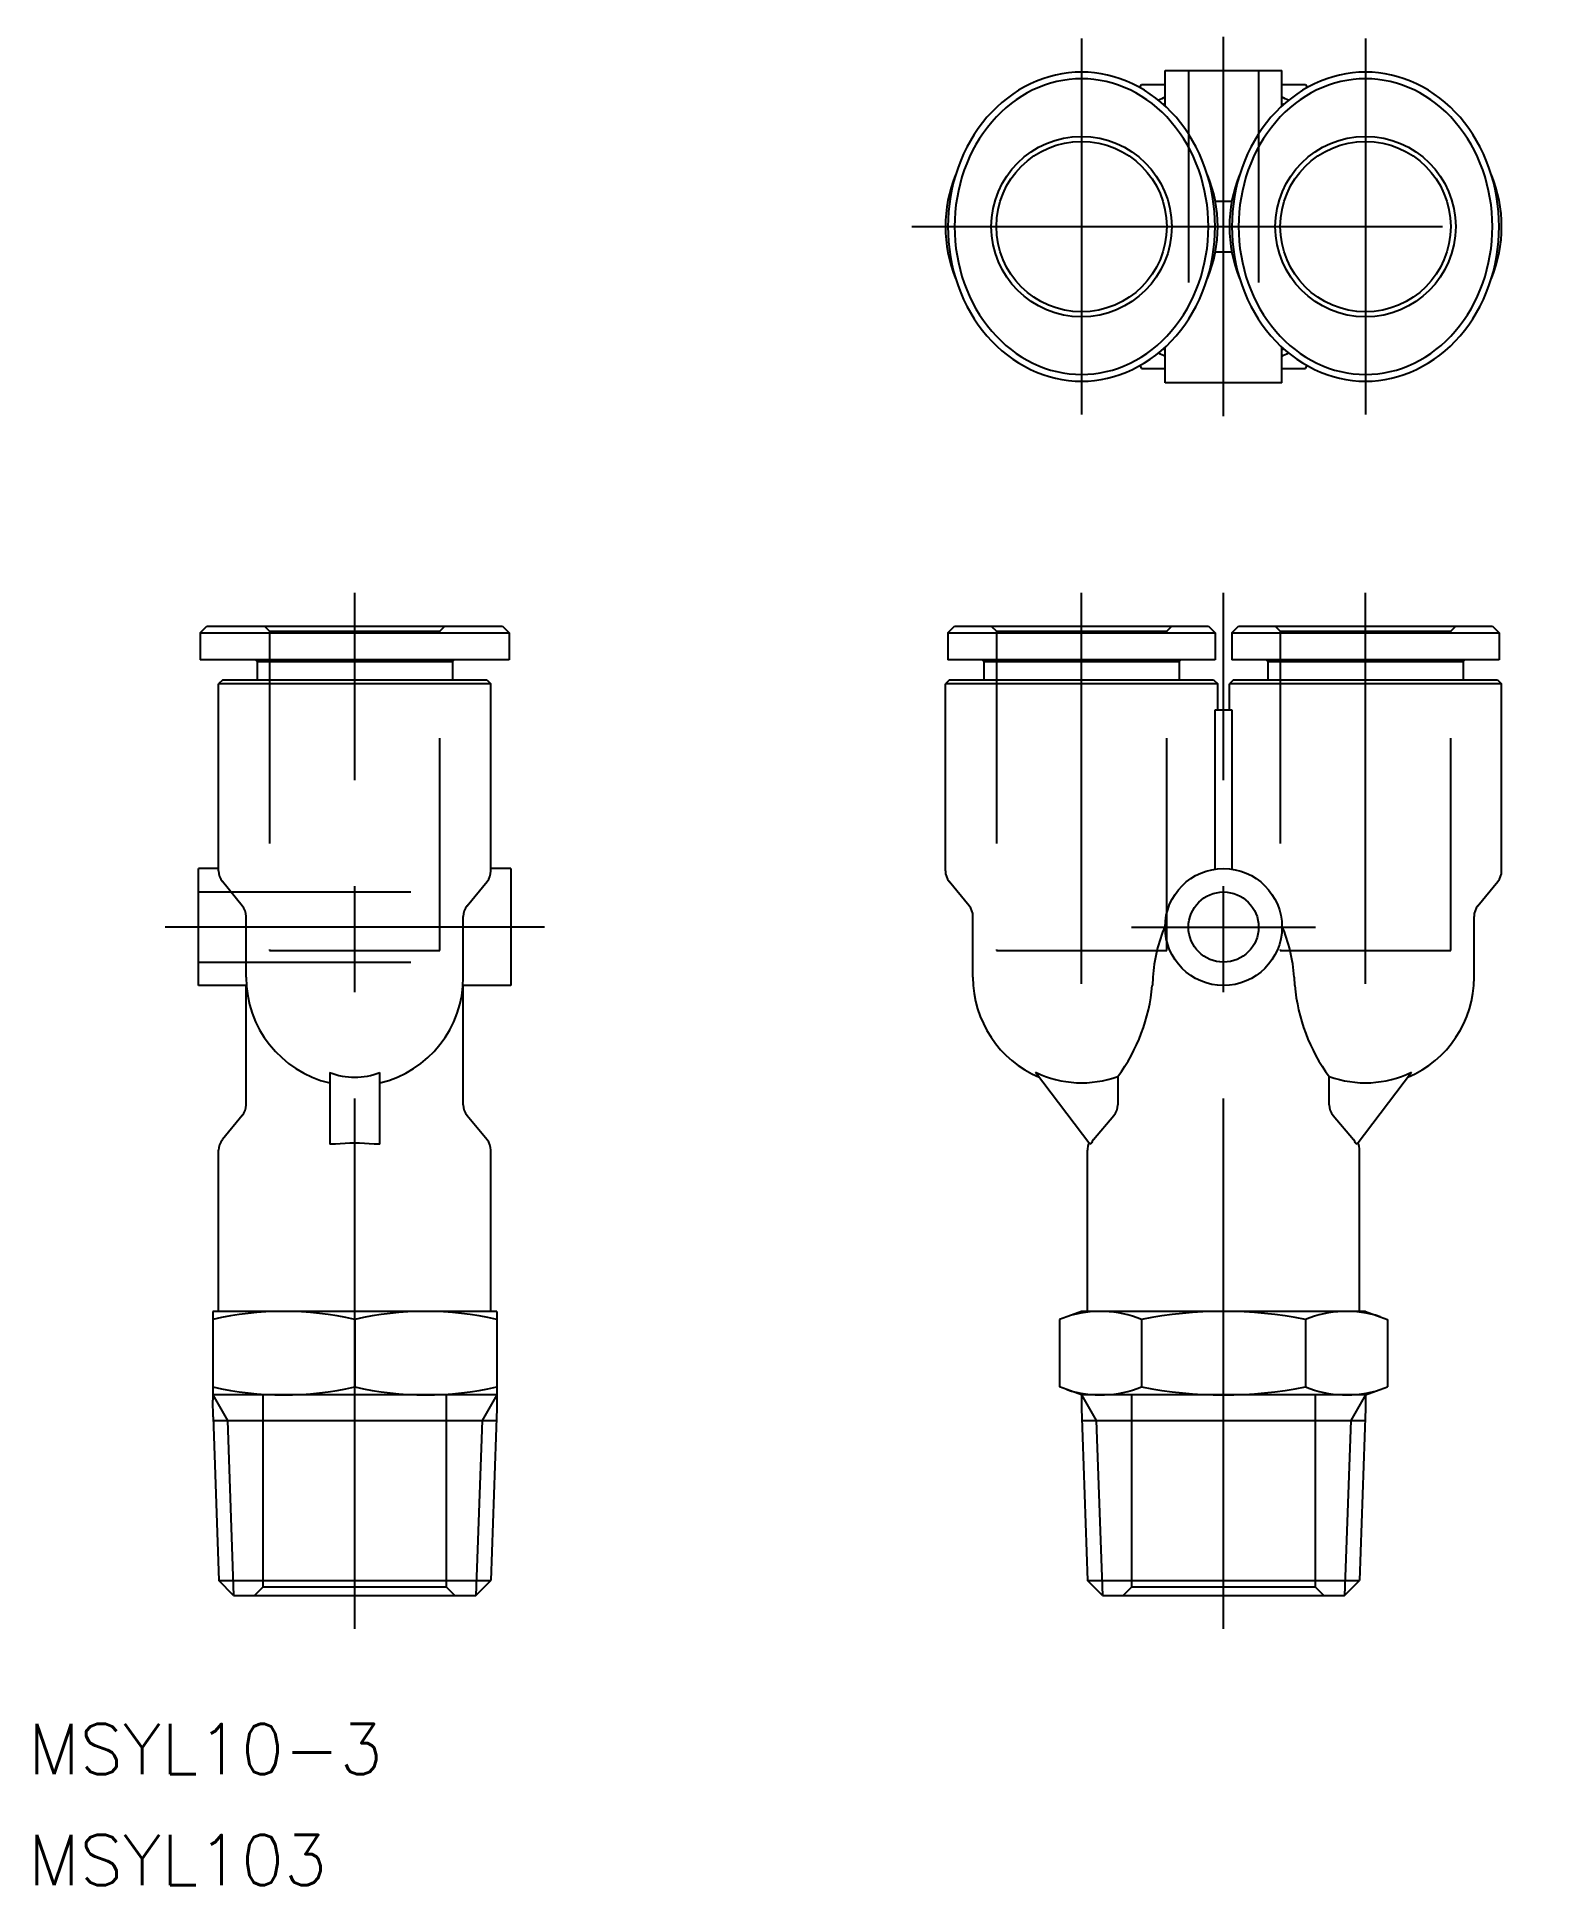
# Model space of a CAD drawing. Extents: x -71 to 19, y -17 to 93.
import ezdxf

# ---------------------------------------------------------------- set-up
doc = ezdxf.new("R2010")
doc.units = 0
doc.linetypes.add('CENTER', pattern=[50.8, 31.75, -6.35, 6.35, -6.35])
doc.linetypes.add('DASHED', pattern=[19.05, 12.7, -6.35])
doc.layers.get('0').update_dxf_attribs({"linetype": 'CONTINUOUS'})
doc.layers.add('CENTER', color=1, linetype='CENTER')
doc.styles.get("Standard").update_dxf_attribs({"font": 'txt.shx', "height": 3, "bigfont": 'bigfont.shx'})

msp = doc.modelspace()

# ---------------------------------------------------------------- linework, layer by layer
at = {"color": 7, "linetype": 'CONTINUOUS'}
for p, q in [((-3.5, 91.27), (3.5, 91.27)), ((-3.5, 89.14), (-3.5, 91.27)), ((3.5, 89.14), (3.5, 91.27)), ((-5.01, 90.24), (-4.91, 90.42)), ((-4.91, 90.42), (-3.5, 90.42)), ((3.5, 90.42), (4.91, 90.42)), ((4.91, 90.42), (5.01, 90.24)), ((0.49, 83.42), (-0.49, 83.42)), ((-0.49, 80.42), (0.49, 80.42)), ((-3.5, 72.57), (-3.5, 74.7)), ((3.5, 72.57), (3.5, 74.7)), ((-5.01, 73.6), (-4.91, 73.42)), ((-4.91, 73.42), (-3.5, 73.42)), ((3.5, 73.42), (4.91, 73.42)), ((4.91, 73.42), (5.01, 73.6)), ((3.5, 72.57), (-3.5, 72.57)), ((-61.26, 57.6), (-60.86, 58)), ((-61.26, 57.6), (-42.76, 57.6)), ((-61.26, 57.6), (-61.26, 56)), ((-60.86, 58), (-43.16, 58)), ((-43.16, 58), (-42.76, 57.6)), ((-42.76, 57.6), (-42.76, 56)), ((-16.5, 57.6), (-16.1, 58)), ((-16.5, 57.6), (-0.5, 57.6)), ((-16.5, 57.6), (-16.5, 56)), ((-16.1, 58), (-0.9, 58)), ((-0.9, 58), (-0.5, 57.6)), ((-0.5, 57.6), (-0.5, 56)), ((0.5, 57.6), (0.9, 58)), ((0.5, 57.6), (16.5, 57.6)), ((0.5, 57.6), (0.5, 56)), ((0.9, 58), (16.1, 58)), ((16.1, 58), (16.5, 57.6)), ((16.5, 57.6), (16.5, 56)), ((-42.76, 56), (-61.26, 56)), ((-57.86, 55.9), (-57.96, 56)), ((-57.86, 55.9), (-46.16, 55.9)), ((-57.86, 55.9), (-57.86, 54.8)), ((-46.16, 55.9), (-46.06, 56)), ((-46.16, 55.9), (-46.16, 54.8)), ((-0.5, 56), (-16.5, 56)), ((-14.35, 55.9), (-14.45, 56)), ((-14.35, 55.9), (-2.65, 55.9)), ((-14.35, 55.9), (-14.35, 54.8)), ((-2.65, 55.9), (-2.55, 56)), ((-2.65, 55.9), (-2.65, 54.8)), ((16.5, 56), (0.5, 56)), ((2.65, 55.9), (2.55, 56)), ((2.65, 55.9), (14.35, 55.9)), ((2.65, 55.9), (2.65, 54.8)), ((14.35, 55.9), (14.45, 56)), ((14.35, 55.9), (14.35, 54.8)), ((-59.91, 54.8), (-60.16, 54.55)), ((-43.86, 54.55), (-60.16, 54.55)), ((-60.16, 43.36), (-60.16, 54.55)), ((-59.91, 54.8), (-44.11, 54.8)), ((-44.11, 54.8), (-43.86, 54.55)), ((-43.86, 43.36), (-43.86, 54.55)), ((-16.4, 54.8), (-16.65, 54.55)), ((-0.35, 54.55), (-16.65, 54.55)), ((-16.65, 43.36), (-16.65, 54.55)), ((-16.4, 54.8), (-0.6, 54.8)), ((-0.6, 54.8), (-0.35, 54.55)), ((-0.35, 53), (-0.35, 54.55)), ((0.6, 54.8), (0.35, 54.55)), ((16.65, 54.55), (0.35, 54.55)), ((0.35, 53), (0.35, 54.55)), ((0.6, 54.8), (16.4, 54.8)), ((16.4, 54.8), (16.65, 54.55)), ((16.65, 43.36), (16.65, 54.55)), ((-0.49, 43.47), (-0.49, 53)), ((-0.49, 53), (0.49, 53)), ((0.49, 53), (0.49, 43.47)), ((-61.36, 36.5), (-61.36, 43.5)), ((-60.16, 43.5), (-61.36, 43.5)), ((-42.66, 43.5), (-43.86, 43.5)), ((-42.66, 43.5), (-42.66, 36.5)), ((-58.74, 41.28), (-59.93, 42.72)), ((-45.28, 41.28), (-44.09, 42.72)), ((-15.23, 41.28), (-16.42, 42.72)), ((15.23, 41.28), (16.42, 42.72)), ((-58.51, 37), (-58.51, 40.64)), ((-45.51, 37), (-45.51, 40.64)), ((-15, 37), (-15, 40.64)), ((15, 37), (15, 40.64)), ((-58.51, 36.5), (-61.36, 36.5)), ((-58.51, 36.5), (-58.49, 36.53)), ((-58.51, 29.36), (-58.51, 36.5)), ((-45.52, 36.53), (-45.51, 36.5)), ((-42.66, 36.5), (-45.51, 36.5)), ((-45.51, 29.36), (-45.51, 36.5)), ((-4.24, 37), (-4.26, 36.5)), ((4.26, 36.5), (4.24, 37)), ((-53.51, 31.3), (-53.51, 27)), ((-50.51, 27), (-50.51, 31.3)), ((-8, 27), (-11.25, 31.3)), ((-6.32, 31.06), (-6.32, 29.36)), ((6.32, 29.36), (6.32, 31.06)), ((11.25, 31.3), (8, 27)), ((-58.74, 28.72), (-59.93, 27.28)), ((-45.28, 28.72), (-44.09, 27.28)), ((-7.78, 27.28), (-6.56, 28.72)), ((6.56, 28.72), (7.78, 27.28)), ((-60.16, 17), (-60.16, 26.64)), ((-53.16, 27), (-53.51, 27)), ((-50.51, 27), (-50.85, 27)), ((-43.86, 17), (-43.86, 26.64)), ((-8.15, 17), (-8.15, 26.64)), ((-7.92, 27.05), (-8, 27)), ((8, 27), (7.92, 27.05)), ((8.15, 17), (8.15, 26.64)), ((-60.51, 17), (-60.51, 11.69)), ((-43.51, 17), (-60.51, 17)), ((-43.51, 17), (-43.51, 11.19)), ((-8.5, 17), (-9.81, 16.52)), ((8.5, 17), (-8.5, 17)), ((8.5, 17), (9.81, 16.52)), ((-52.01, 16.52), (-52.01, 12.48)), ((-9.81, 16.52), (-9.81, 12.48)), ((-4.91, 16.52), (-4.91, 12.48)), ((4.91, 16.52), (4.91, 12.48)), ((9.81, 16.52), (9.81, 12.48)), ((-8.5, 12), (-9.81, 12.48)), ((8.5, 12), (9.81, 12.48)), ((-43.51, 12), (-60.51, 12)), ((-60.49, 10.69), (-60.51, 11.69)), ((-43.51, 11.19), (-43.87, 0.89)), ((8.5, 12), (-8.5, 12)), ((-8.5, 12), (-8.5, 11.19)), ((-8.5, 11.19), (-8.14, 0.89)), ((8.5, 11.19), (8.14, 0.89)), ((8.5, 12), (8.5, 11.19)), ((-60.49, 10.69), (-60.15, 0.89)), ((-60.48, 10.47), (-43.53, 10.47)), ((-8.48, 10.47), (8.48, 10.47)), ((-59.26, 0), (-60.15, 0.89)), ((-60.15, 0.89), (-43.87, 0.89)), ((-59.26, 0), (-44.75, 0)), ((-44.75, 0), (-43.87, 0.89)), ((-8.14, 0.89), (8.14, 0.89)), ((-7.25, 0), (-8.14, 0.89)), ((7.25, 0), (8.14, 0.89)), ((-7.25, 0), (7.25, 0))]:
    msp.add_line(p, q, dxfattribs=at)
at = {"color": 3, "linetype": 'DASHED'}
for p, q in [((-2.1, 91.27), (-2.1, 72.57)), ((2.1, 91.27), (2.1, 72.57)), ((-57.41, 58), (-57.11, 57.7)), ((-57.11, 57.7), (-57.11, 38.6)), ((-57.11, 57.7), (-46.91, 57.7)), ((-46.91, 57.7), (-46.61, 58)), ((-46.91, 38.6), (-46.91, 57.7)), ((-13.9, 58), (-13.6, 57.7)), ((-13.6, 57.7), (-13.6, 38.6)), ((-13.6, 57.7), (-3.4, 57.7)), ((-3.4, 57.7), (-3.1, 58)), ((-3.4, 38.6), (-3.4, 57.7)), ((3.1, 58), (3.4, 57.7)), ((3.4, 57.7), (3.4, 38.6)), ((3.4, 57.7), (13.6, 57.7)), ((13.6, 57.7), (13.9, 58)), ((13.6, 38.6), (13.6, 57.7)), ((-61.36, 42.1), (-42.66, 42.1)), ((-61.36, 37.9), (-42.66, 37.9)), ((-57.11, 38.6), (-46.91, 38.6)), ((-13.6, 38.6), (-3.4, 38.6)), ((3.4, 38.6), (13.6, 38.6)), ((-57.51, 12), (-57.51, 0.5)), ((-46.51, 0.5), (-46.51, 12)), ((-5.5, 12), (-5.5, 0.5)), ((5.5, 0.5), (5.5, 12)), ((-57.51, 0.5), (-58.01, 0)), ((-46.51, 0.5), (-57.51, 0.5)), ((-46.01, 0), (-46.51, 0.5)), ((-5.5, 0.5), (-6, 0)), ((5.5, 0.5), (-5.5, 0.5)), ((6, 0), (5.5, 0.5))]:
    msp.add_line(p, q, dxfattribs=at)
at = {"color": 3, "linetype": 'CONTINUOUS'}
for p, q in [((-60.51, 12), (-59.63, 10.47)), ((-43.51, 12), (-44.39, 10.47)), ((-8.5, 12), (-7.62, 10.47)), ((8.5, 12), (7.62, 10.47)), ((-59.63, 10.47), (-59.26, 0)), ((-44.39, 10.47), (-44.75, 0)), ((-7.62, 10.47), (-7.25, 0)), ((7.62, 10.47), (7.25, 0))]:
    msp.add_line(p, q, dxfattribs=at)
at = {"color": 7, "linetype": 'CONTINUOUS'}
for points in [[(-8.5, 72.67, 0), (-8.11, 72.68, 0), (-7.72, 72.71, 0), (-7.33, 72.77, 0), (-6.94, 72.85, 0), (-6.56, 72.95, 0), (-6.18, 73.07, 0), (-5.8, 73.21, 0), (-5.44, 73.37, 0), (-5.08, 73.56, 0), (-4.73, 73.76, 0), (-4.39, 73.99, 0), (-4.06, 74.23, 0), (-3.73, 74.49, 0), (-3.42, 74.77, 0), (-3.13, 75.07, 0), (-2.84, 75.38, 0), (-2.57, 75.71, 0), (-2.32, 76.05, 0), (-2.07, 76.41, 0), (-1.85, 76.78, 0), (-1.64, 77.16, 0), (-1.44, 77.56, 0), (-1.27, 77.96, 0), (-1.11, 78.38, 0), (-0.97, 78.8, 0), (-0.84, 79.23, 0), (-0.74, 79.67, 0), (-0.65, 80.12, 0), (-0.59, 80.56, 0), (-0.54, 81.01, 0), (-0.51, 81.47, 0), (-0.5, 81.92, 0), (-0.51, 82.37, 0), (-0.54, 82.83, 0), (-0.59, 83.28, 0), (-0.65, 83.72, 0), (-0.74, 84.17, 0), (-0.84, 84.6, 0), (-0.97, 85.04, 0), (-1.11, 85.46, 0), (-1.27, 85.87, 0), (-1.44, 86.28, 0), (-1.64, 86.68, 0), (-1.85, 87.06, 0), (-2.07, 87.43, 0), (-2.32, 87.79, 0), (-2.57, 88.13, 0), (-2.84, 88.46, 0), (-3.13, 88.77, 0), (-3.42, 89.07, 0), (-3.73, 89.35, 0), (-4.06, 89.61, 0), (-4.39, 89.85, 0), (-4.73, 90.08, 0), (-5.08, 90.28, 0), (-5.44, 90.47, 0), (-5.8, 90.63, 0), (-6.18, 90.77, 0), (-6.56, 90.89, 0), (-6.94, 90.99, 0), (-7.33, 91.07, 0), (-7.72, 91.13, 0), (-8.11, 91.16, 0), (-8.5, 91.17, 0), (-8.89, 91.16, 0), (-9.28, 91.13, 0), (-9.67, 91.07, 0), (-10.06, 90.99, 0), (-10.44, 90.89, 0), (-10.82, 90.77, 0), (-11.2, 90.63, 0), (-11.56, 90.47, 0), (-11.92, 90.28, 0), (-12.27, 90.08, 0), (-12.61, 89.85, 0), (-12.94, 89.61, 0), (-13.27, 89.35, 0), (-13.58, 89.07, 0), (-13.87, 88.77, 0), (-14.16, 88.46, 0), (-14.43, 88.13, 0), (-14.68, 87.79, 0), (-14.93, 87.43, 0), (-15.15, 87.06, 0), (-15.36, 86.68, 0), (-15.56, 86.28, 0), (-15.73, 85.87, 0), (-15.89, 85.46, 0), (-16.03, 85.04, 0), (-16.16, 84.6, 0), (-16.26, 84.17, 0), (-16.35, 83.72, 0), (-16.41, 83.28, 0), (-16.46, 82.83, 0), (-16.49, 82.37, 0), (-16.5, 81.92, 0), (-16.49, 81.47, 0), (-16.46, 81.01, 0), (-16.41, 80.56, 0), (-16.35, 80.12, 0), (-16.26, 79.67, 0), (-16.16, 79.23, 0), (-16.03, 78.8, 0), (-15.89, 78.38, 0), (-15.73, 77.96, 0), (-15.56, 77.56, 0), (-15.36, 77.16, 0), (-15.15, 76.78, 0), (-14.93, 76.41, 0), (-14.68, 76.05, 0), (-14.43, 75.71, 0), (-14.16, 75.38, 0), (-13.87, 75.07, 0), (-13.58, 74.77, 0), (-13.27, 74.49, 0), (-12.94, 74.23, 0), (-12.61, 73.99, 0), (-12.27, 73.76, 0), (-11.92, 73.56, 0), (-11.56, 73.37, 0), (-11.2, 73.21, 0), (-10.82, 73.07, 0), (-10.44, 72.95, 0), (-10.06, 72.85, 0), (-9.67, 72.77, 0), (-9.28, 72.71, 0), (-8.89, 72.68, 0), (-8.5, 72.67, 0)], [(-8.5, 73.07, 0), (-8.13, 73.08, 0), (-7.76, 73.11, 0), (-7.38, 73.17, 0), (-7.02, 73.24, 0), (-6.65, 73.33, 0), (-6.29, 73.45, 0), (-5.94, 73.59, 0), (-5.59, 73.74, 0), (-5.25, 73.92, 0), (-4.92, 74.11, 0), (-4.59, 74.33, 0), (-4.28, 74.56, 0), (-3.97, 74.81, 0), (-3.68, 75.08, 0), (-3.4, 75.36, 0), (-3.13, 75.66, 0), (-2.87, 75.98, 0), (-2.63, 76.31, 0), (-2.4, 76.65, 0), (-2.18, 77, 0), (-1.98, 77.37, 0), (-1.8, 77.75, 0), (-1.63, 78.14, 0), (-1.48, 78.53, 0), (-1.34, 78.94, 0), (-1.23, 79.35, 0), (-1.13, 79.77, 0), (-1.05, 80.19, 0), (-0.98, 80.62, 0), (-0.94, 81.05, 0), (-0.91, 81.49, 0), (-0.9, 81.92, 0), (-0.91, 82.35, 0), (-0.94, 82.79, 0), (-0.98, 83.22, 0), (-1.05, 83.65, 0), (-1.13, 84.07, 0), (-1.23, 84.49, 0), (-1.34, 84.9, 0), (-1.48, 85.31, 0), (-1.63, 85.7, 0), (-1.8, 86.09, 0), (-1.98, 86.47, 0), (-2.18, 86.84, 0), (-2.4, 87.19, 0), (-2.63, 87.53, 0), (-2.87, 87.86, 0), (-3.13, 88.18, 0), (-3.4, 88.48, 0), (-3.68, 88.76, 0), (-3.97, 89.03, 0), (-4.28, 89.28, 0), (-4.59, 89.51, 0), (-4.92, 89.72, 0), (-5.25, 89.92, 0), (-5.59, 90.1, 0), (-5.94, 90.25, 0), (-6.29, 90.39, 0), (-6.65, 90.5, 0), (-7.02, 90.6, 0), (-7.38, 90.67, 0), (-7.76, 90.73, 0), (-8.13, 90.76, 0), (-8.5, 90.77, 0), (-8.87, 90.76, 0), (-9.24, 90.73, 0), (-9.62, 90.67, 0), (-9.98, 90.6, 0), (-10.35, 90.5, 0), (-10.71, 90.39, 0), (-11.06, 90.25, 0), (-11.41, 90.1, 0), (-11.75, 89.92, 0), (-12.08, 89.72, 0), (-12.41, 89.51, 0), (-12.72, 89.28, 0), (-13.03, 89.03, 0), (-13.32, 88.76, 0), (-13.6, 88.48, 0), (-13.87, 88.18, 0), (-14.13, 87.86, 0), (-14.37, 87.53, 0), (-14.6, 87.19, 0), (-14.82, 86.84, 0), (-15.02, 86.47, 0), (-15.2, 86.09, 0), (-15.37, 85.7, 0), (-15.52, 85.31, 0), (-15.66, 84.9, 0), (-15.77, 84.49, 0), (-15.87, 84.07, 0), (-15.95, 83.65, 0), (-16.02, 83.22, 0), (-16.06, 82.79, 0), (-16.09, 82.35, 0), (-16.1, 81.92, 0), (-16.09, 81.49, 0), (-16.06, 81.05, 0), (-16.02, 80.62, 0), (-15.95, 80.19, 0), (-15.87, 79.77, 0), (-15.77, 79.35, 0), (-15.66, 78.94, 0), (-15.52, 78.53, 0), (-15.37, 78.14, 0), (-15.2, 77.75, 0), (-15.02, 77.37, 0), (-14.82, 77, 0), (-14.6, 76.65, 0), (-14.37, 76.31, 0), (-14.13, 75.98, 0), (-13.87, 75.66, 0), (-13.6, 75.36, 0), (-13.32, 75.08, 0), (-13.03, 74.81, 0), (-12.72, 74.56, 0), (-12.41, 74.33, 0), (-12.08, 74.11, 0), (-11.75, 73.92, 0), (-11.41, 73.74, 0), (-11.06, 73.59, 0), (-10.71, 73.45, 0), (-10.35, 73.33, 0), (-9.98, 73.24, 0), (-9.62, 73.17, 0), (-9.24, 73.11, 0), (-8.87, 73.08, 0), (-8.5, 73.07, 0)], [(8.5, 72.67, 0), (8.89, 72.68, 0), (9.28, 72.71, 0), (9.67, 72.77, 0), (10.06, 72.85, 0), (10.44, 72.95, 0), (10.82, 73.07, 0), (11.2, 73.21, 0), (11.56, 73.37, 0), (11.92, 73.56, 0), (12.27, 73.76, 0), (12.61, 73.99, 0), (12.94, 74.23, 0), (13.27, 74.49, 0), (13.58, 74.77, 0), (13.87, 75.07, 0), (14.16, 75.38, 0), (14.43, 75.71, 0), (14.68, 76.05, 0), (14.93, 76.41, 0), (15.15, 76.78, 0), (15.36, 77.16, 0), (15.56, 77.56, 0), (15.73, 77.96, 0), (15.89, 78.38, 0), (16.03, 78.8, 0), (16.16, 79.23, 0), (16.26, 79.67, 0), (16.35, 80.12, 0), (16.41, 80.56, 0), (16.46, 81.01, 0), (16.49, 81.47, 0), (16.5, 81.92, 0), (16.49, 82.37, 0), (16.46, 82.83, 0), (16.41, 83.28, 0), (16.35, 83.72, 0), (16.26, 84.17, 0), (16.16, 84.6, 0), (16.03, 85.04, 0), (15.89, 85.46, 0), (15.73, 85.87, 0), (15.56, 86.28, 0), (15.36, 86.68, 0), (15.15, 87.06, 0), (14.93, 87.43, 0), (14.68, 87.79, 0), (14.43, 88.13, 0), (14.16, 88.46, 0), (13.87, 88.77, 0), (13.58, 89.07, 0), (13.27, 89.35, 0), (12.94, 89.61, 0), (12.61, 89.85, 0), (12.27, 90.08, 0), (11.92, 90.28, 0), (11.56, 90.47, 0), (11.2, 90.63, 0), (10.82, 90.77, 0), (10.44, 90.89, 0), (10.06, 90.99, 0), (9.67, 91.07, 0), (9.28, 91.13, 0), (8.89, 91.16, 0), (8.5, 91.17, 0), (8.11, 91.16, 0), (7.72, 91.13, 0), (7.33, 91.07, 0), (6.94, 90.99, 0), (6.56, 90.89, 0), (6.18, 90.77, 0), (5.8, 90.63, 0), (5.44, 90.47, 0), (5.08, 90.28, 0), (4.73, 90.08, 0), (4.39, 89.85, 0), (4.06, 89.61, 0), (3.73, 89.35, 0), (3.42, 89.07, 0), (3.13, 88.77, 0), (2.84, 88.46, 0), (2.57, 88.13, 0), (2.32, 87.79, 0), (2.07, 87.43, 0), (1.85, 87.06, 0), (1.64, 86.68, 0), (1.44, 86.28, 0), (1.27, 85.87, 0), (1.11, 85.46, 0), (0.97, 85.04, 0), (0.84, 84.6, 0), (0.74, 84.17, 0), (0.65, 83.72, 0), (0.59, 83.28, 0), (0.54, 82.83, 0), (0.51, 82.37, 0), (0.5, 81.92, 0), (0.51, 81.47, 0), (0.54, 81.01, 0), (0.59, 80.56, 0), (0.65, 80.11, 0), (0.74, 79.67, 0), (0.84, 79.23, 0), (0.97, 78.8, 0), (1.11, 78.38, 0), (1.27, 77.96, 0), (1.44, 77.56, 0), (1.64, 77.16, 0), (1.85, 76.78, 0), (2.07, 76.41, 0), (2.32, 76.05, 0), (2.57, 75.71, 0), (2.84, 75.38, 0), (3.13, 75.07, 0), (3.42, 74.77, 0), (3.73, 74.49, 0), (4.06, 74.23, 0), (4.39, 73.99, 0), (4.73, 73.76, 0), (5.08, 73.56, 0), (5.44, 73.37, 0), (5.8, 73.21, 0), (6.18, 73.07, 0), (6.56, 72.95, 0), (6.94, 72.85, 0), (7.33, 72.77, 0), (7.72, 72.71, 0), (8.11, 72.68, 0), (8.5, 72.67, 0)], [(8.5, 73.07, 0), (8.87, 73.08, 0), (9.24, 73.11, 0), (9.62, 73.17, 0), (9.98, 73.24, 0), (10.35, 73.33, 0), (10.71, 73.45, 0), (11.06, 73.59, 0), (11.41, 73.74, 0), (11.75, 73.92, 0), (12.08, 74.11, 0), (12.41, 74.33, 0), (12.72, 74.56, 0), (13.03, 74.81, 0), (13.32, 75.08, 0), (13.6, 75.36, 0), (13.87, 75.66, 0), (14.13, 75.98, 0), (14.37, 76.31, 0), (14.6, 76.65, 0), (14.82, 77, 0), (15.02, 77.37, 0), (15.2, 77.75, 0), (15.37, 78.14, 0), (15.52, 78.53, 0), (15.66, 78.94, 0), (15.77, 79.35, 0), (15.87, 79.77, 0), (15.95, 80.19, 0), (16.02, 80.62, 0), (16.06, 81.05, 0), (16.09, 81.49, 0), (16.1, 81.92, 0), (16.09, 82.35, 0), (16.06, 82.79, 0), (16.02, 83.22, 0), (15.95, 83.65, 0), (15.87, 84.07, 0), (15.77, 84.49, 0), (15.66, 84.9, 0), (15.52, 85.31, 0), (15.37, 85.7, 0), (15.2, 86.09, 0), (15.02, 86.47, 0), (14.82, 86.84, 0), (14.6, 87.19, 0), (14.37, 87.53, 0), (14.13, 87.86, 0), (13.87, 88.18, 0), (13.6, 88.48, 0), (13.32, 88.76, 0), (13.03, 89.03, 0), (12.72, 89.28, 0), (12.41, 89.51, 0), (12.08, 89.72, 0), (11.75, 89.92, 0), (11.41, 90.1, 0), (11.06, 90.25, 0), (10.71, 90.39, 0), (10.35, 90.5, 0), (9.98, 90.6, 0), (9.62, 90.67, 0), (9.24, 90.73, 0), (8.87, 90.76, 0), (8.5, 90.77, 0), (8.13, 90.76, 0), (7.76, 90.73, 0), (7.38, 90.67, 0), (7.02, 90.6, 0), (6.65, 90.5, 0), (6.29, 90.39, 0), (5.94, 90.25, 0), (5.59, 90.1, 0), (5.25, 89.92, 0), (4.92, 89.72, 0), (4.59, 89.51, 0), (4.28, 89.28, 0), (3.97, 89.03, 0), (3.68, 88.76, 0), (3.4, 88.48, 0), (3.13, 88.18, 0), (2.87, 87.86, 0), (2.63, 87.53, 0), (2.4, 87.19, 0), (2.18, 86.84, 0), (1.98, 86.47, 0), (1.8, 86.09, 0), (1.63, 85.7, 0), (1.48, 85.31, 0), (1.34, 84.9, 0), (1.23, 84.49, 0), (1.13, 84.07, 0), (1.05, 83.65, 0), (0.98, 83.22, 0), (0.94, 82.79, 0), (0.91, 82.35, 0), (0.9, 81.92, 0), (0.91, 81.49, 0), (0.94, 81.05, 0), (0.98, 80.62, 0), (1.05, 80.19, 0), (1.13, 79.77, 0), (1.23, 79.35, 0), (1.34, 78.94, 0), (1.48, 78.53, 0), (1.63, 78.14, 0), (1.8, 77.75, 0), (1.98, 77.37, 0), (2.18, 77, 0), (2.4, 76.65, 0), (2.63, 76.31, 0), (2.87, 75.98, 0), (3.13, 75.66, 0), (3.4, 75.36, 0), (3.68, 75.08, 0), (3.97, 74.81, 0), (4.28, 74.56, 0), (4.59, 74.33, 0), (4.92, 74.11, 0), (5.25, 73.92, 0), (5.59, 73.74, 0), (5.94, 73.59, 0), (6.29, 73.45, 0), (6.65, 73.33, 0), (7.02, 73.24, 0), (7.38, 73.17, 0), (7.76, 73.11, 0), (8.13, 73.08, 0), (8.5, 73.07, 0)]]:
    msp.add_polyline3d(points, dxfattribs=at)
for centre, radius in [((-8.5, 81.92), 5.4), ((-8.5, 81.92), 5.1), ((8.5, 81.92), 5.4), ((8.5, 81.92), 5.1), ((0, 40), 3.5), ((0, 40), 2.1)]:
    msp.add_circle(centre, radius, dxfattribs=at)
for centre, radius, start, end in [((0, 81.92), 8.5, 114.3157, 117.2232), ((0, 81.92), 8.5, 62.7768, 65.6843), ((0, 81.92), 8.15, 115.4325, 116.2133), ((0, 81.92), 8.15, 63.7867, 64.5675), ((-8.5, 81.92), 8.15, 157.6401, 202.3599), ((-8.5, 81.92), 8.15, 337.6401, 22.3599), ((8.5, 81.92), 8.15, 157.6401, 202.3599), ((8.5, 81.92), 8.15, 337.6401, 22.3599), ((0, 81.92), 8.5, 242.7768, 245.6843), ((0, 81.92), 8.15, 243.7867, 244.5675), ((0, 81.92), 8.15, 295.4325, 296.2133), ((0, 81.92), 8.5, 294.3157, 297.2232), ((-59.16, 43.36), 1, 180, 219.5226), ((-44.86, 43.36), 1, 320.4774, 0), ((-15.65, 43.36), 1, 180, 219.5226), ((15.65, 43.36), 1, 320.4774, 0), ((-59.51, 40.64), 1, 0, 39.5226), ((-44.51, 40.64), 1, 140.4774, 180), ((-16, 40.64), 1, 0, 39.5226), ((16, 40.64), 1, 140.4774, 180), ((5.08, 36.39), 9.33, 156.7826, 176.2738), ((-5.07, 36.4), 9.32, 3.7162, 23.2275), ((-52.01, 37), 6.5, 180, 256.6576), ((-52.01, 37), 6.5, 283.3424, 0), ((-8.5, 37), 6.5, 180, 247.1163), ((-15.04, 37.47), 10.82, 323.6634, 354.8489), ((15.04, 37.47), 10.82, 185.1511, 216.3366), ((8.5, 37), 6.5, 292.8837, 0), ((-52.01, 35.01), 4, 247.9618, 292.0382), ((-8.5, 37), 6.32, 244.2462, 290.1188), ((8.5, 37), 6.32, 249.8812, 295.7538), ((-59.51, 29.36), 1, 320.4774, 0), ((-44.51, 29.36), 1, 180, 219.5226), ((-7.31, 29.36), 0.985, 319.6205, 359.8842), ((7.31, 29.36), 0.985, 180.1158, 220.3795), ((-59.16, 26.64), 1, 140.4774, 180), ((-52.01, 17.51), 9.56, 83.0476, 96.9524), ((-44.86, 26.64), 1, 0, 39.5226), ((-7.15, 26.64), 1, 154.5613, 180), ((-7.01, 26.64), 0.998, 139.9585, 155.5553), ((7.01, 26.64), 0.998, 24.4447, 40.0415), ((7.15, 26.64), 1, 0, 25.4387), ((-56.26, -2.11), 19.11, 77.1497, 102.8503), ((-47.76, -2.11), 19.11, 77.1497, 102.8503), ((-7.36, 10.47), 6.53, 67.9259, 107.9259), ((0, -8.4), 25.4, 78.8596, 101.1404), ((7.36, 10.47), 6.53, 72.0741, 112.0741), ((-56.26, 31.11), 19.11, 257.1497, 282.8503), ((-47.76, 31.11), 19.11, 257.1497, 282.8503), ((-7.36, 18.53), 6.53, 252.0741, 292.0741), ((0, 37.4), 25.4, 258.8596, 281.1404), ((7.36, 18.53), 6.53, 247.9259, 287.9259)]:
    msp.add_arc(centre, radius, start, end, dxfattribs=at)
at = {"layer": 'CENTER', "color": 1, "linetype": 'CENTER'}
for p, q in [((-8.5, 93.17), (-8.5, 70.67)), ((0, 70.57), (0, 93.27)), ((8.5, 93.17), (8.5, 70.67)), ((-18.65, 81.92), (18.65, 81.92)), ((-52.01, -2), (-52.01, 60)), ((-8.5, 36.6), (-8.5, 60)), ((0, -2), (0, 60)), ((8.5, 36.6), (8.5, 60)), ((-40.65, 40), (-63.36, 40)), ((-5.5, 40), (5.5, 40))]:
    msp.add_line(p, q, dxfattribs=at)

# ---------------------------------------------------------------- texts
at = {"color": 7, "linetype": 'CONTINUOUS'}
for s, p in [('MSYL10-3', (-71.55, -10.69)), ('MSYL103', (-71.55, -17.33))]:
    msp.add_text(s, height=3, dxfattribs=at).set_placement(p)

doc.saveas('drawing.dxf')
